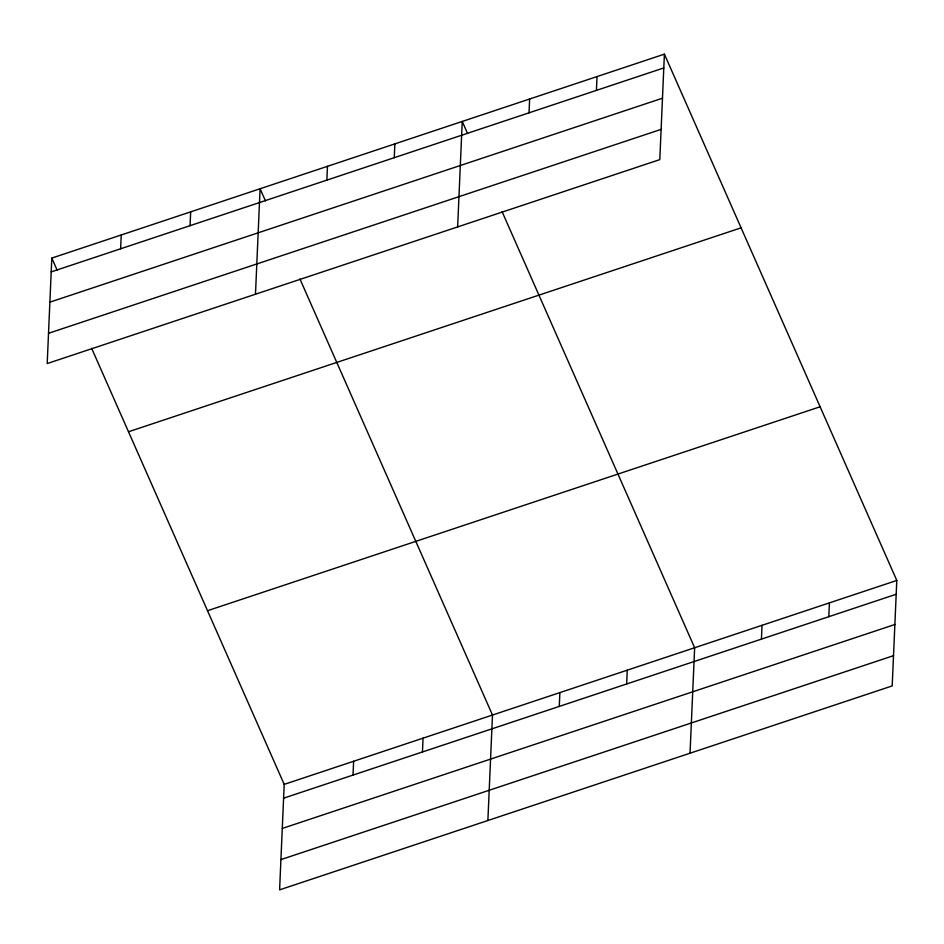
<?xml version="1.0" encoding="UTF-8"?>
<svg xmlns="http://www.w3.org/2000/svg" width="944" height="944" viewBox="0 0 944 944"><rect width="100%" height="100%" fill="white"/><g stroke="black" fill="none" stroke-linecap="round" stroke-linejoin="round"><path stroke-width="1.42" d="M51.802 258.09L47.2 363.558L659.797 159.619L664.399 54.15L51.802 258.09L57.159 270.208M120.631 248.791L121.233 234.973M190.063 225.675L190.664 211.869M255.482 294.221L260.084 188.753L265.441 200.871M91.639 348.289L284.203 784.381L279.601 889.85L892.198 685.91L896.8 580.442L664.399 54.15M326.872 180.127L327.474 166.321M353.021 775.083L353.622 761.265M394.262 157.695L394.863 143.889M422.452 751.967L423.054 738.161M457.639 226.914L462.241 121.457L467.599 133.564M487.883 820.513L492.485 715.045L299.921 278.952M529.029 112.832L529.631 99.014M559.273 706.419L559.875 692.613M596.419 90.4L597.021 76.582M626.651 683.987L627.253 670.181M690.04 753.206L694.642 647.749L502.078 211.657M761.43 639.123L762.032 625.317M828.808 616.692L829.41 602.874M51.2 271.896L663.797 67.956M49.879 302.151L662.476 98.211M48.522 333.303L661.119 129.375M128.49 431.762L741.099 227.834M207.515 610.709L820.112 406.77M284.203 784.381L896.8 580.442M283.601 798.187L896.198 594.26M282.28 828.443L894.877 624.503M280.911 859.606L893.52 655.667"/></g></svg>
